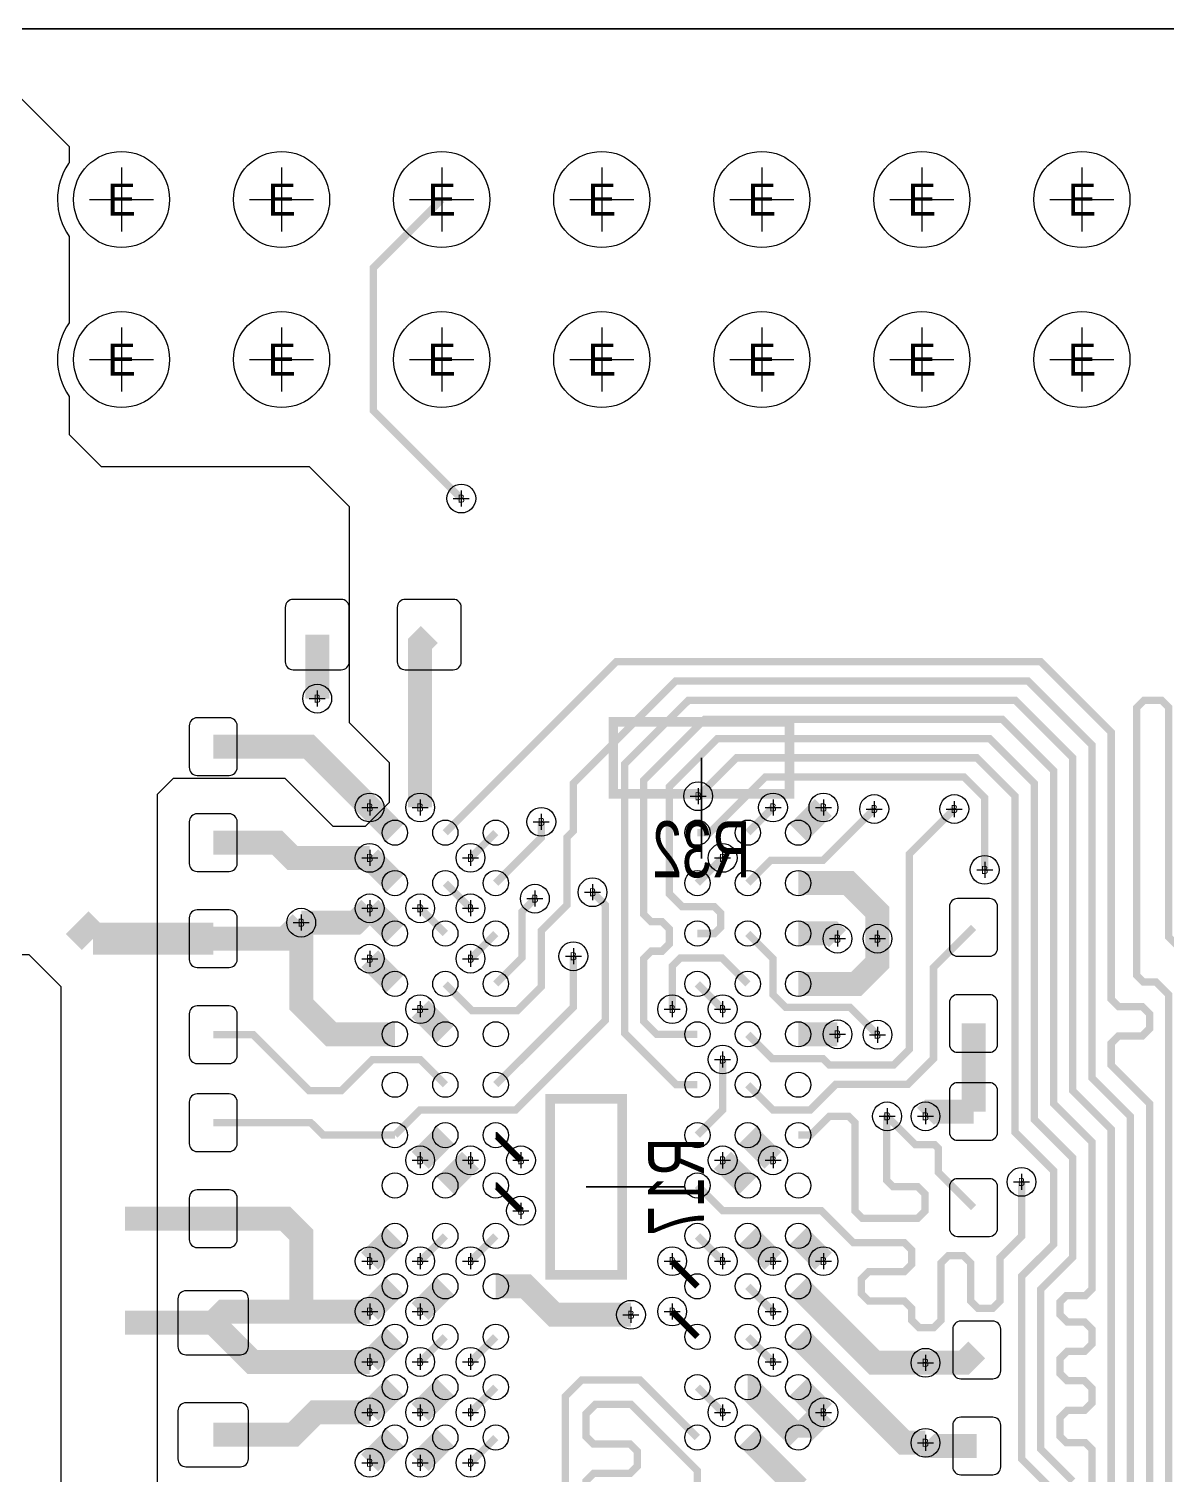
# Model space of a CAD drawing. Extents: x 9975 to 15325, y 4646 to 10805.
# Drawn here: x 11320 to 12031, y 6380 to 7283 of the extents above; entities that cross this region are included whole.
import ezdxf
from ezdxf.enums import TextEntityAlignment as Align

# ---------------------------------------------------------------- set-up
doc = ezdxf.new("R2010")
doc.units = 0
doc.layers.add('LX16-DDR', color=9, linetype='CONTINUOUS')

# ---------------------------------------------------------------- blocks, each defined once
blk = doc.blocks.new('FIGURE_CROSS')
for points in [[(0, 0.5), (0, -0.5)], [(-0.5, 0), (0.5, 0)]]:
    blk.add_lwpolyline(points)

msp = doc.modelspace()

# ---------------------------------------------------------------- linework, layer by layer
at = {"layer": 'LX16-DDR'}
for points in [[(10118.09, 4645.66), (13346.43, 4645.66, 0.414214), (13385.8, 4685.03), (13385.8, 7244.08, 0.414214), (13346.43, 7283.45), (10118.09, 7283.45, 0.414214), (10078.72, 7244.08), (10078.72, 4685.03, 0.414214)], [(10078.72, 7244.08, -0.414214), (10118.09, 7283.45), (13346.43, 7283.45, -0.414214), (13385.8, 7244.08), (13385.8, 4685.03, -0.414214), (13346.43, 4645.66), (10118.09, 4645.66, -0.414214), (10078.72, 4685.03)], [(10078.72, 4685.03), (10078.72, 7244.08, -0.414214), (10118.09, 7283.45), (13346.43, 7283.45, -0.414214), (13385.8, 7244.08), (13385.8, 4685.03, -0.414214), (13346.43, 4645.66), (10118.09, 4645.66, -0.414214)], [(11515, 6927), (11485, 6927, 0.414214), (11480, 6922), (11480, 6888, 0.414214), (11485, 6883), (11515, 6883, 0.414214), (11520, 6888), (11520, 6922, 0.414214)], [(11585, 6927), (11555, 6927, 0.414214), (11550, 6922), (11550, 6888, 0.414214), (11555, 6883), (11585, 6883, 0.414214), (11590, 6888), (11590, 6922, 0.414214)], [(11450, 6822), (11450, 6848, 0.414214), (11445, 6853), (11425, 6853, 0.414214), (11420, 6848), (11420, 6822, 0.414214), (11425, 6817), (11445, 6817, 0.414214)], [(11450, 6762), (11450, 6788, 0.414214), (11445, 6793), (11425, 6793, 0.414214), (11420, 6788), (11420, 6762, 0.414214), (11425, 6757), (11445, 6757, 0.414214)], [(11420, 6728), (11420, 6702, 0.414214), (11425, 6697), (11445, 6697, 0.414214), (11450, 6702), (11450, 6728, 0.414214), (11445, 6733), (11425, 6733, 0.414214)], [(11895, 6735), (11895, 6709, 0.414214), (11900, 6704), (11920, 6704, 0.414214), (11925, 6709), (11925, 6735, 0.414214), (11920, 6740), (11900, 6740, 0.414214)], [(11895, 6675), (11895, 6649, 0.414214), (11900, 6644), (11920, 6644, 0.414214), (11925, 6649), (11925, 6675, 0.414214), (11920, 6680), (11900, 6680, 0.414214)], [(11420, 6668), (11420, 6642, 0.414214), (11425, 6637), (11445, 6637, 0.414214), (11450, 6642), (11450, 6668, 0.414214), (11445, 6673), (11425, 6673, 0.414214)], [(11925, 6594), (11925, 6620, 0.414214), (11920, 6625), (11900, 6625, 0.414214), (11895, 6620), (11895, 6594, 0.414214), (11900, 6589), (11920, 6589, 0.414214)], [(11420, 6613), (11420, 6587, 0.414214), (11425, 6582), (11445, 6582, 0.414214), (11450, 6587), (11450, 6613, 0.414214), (11445, 6618), (11425, 6618, 0.414214)], [(11925, 6534), (11925, 6560, 0.414214), (11920, 6565), (11900, 6565, 0.414214), (11895, 6560), (11895, 6534, 0.414214), (11900, 6529), (11920, 6529, 0.414214)], [(11420, 6553), (11420, 6527, 0.414214), (11425, 6522), (11445, 6522, 0.414214), (11450, 6527), (11450, 6553, 0.414214), (11445, 6558), (11425, 6558, 0.414214)], [(11457, 6460), (11457, 6490, 0.414214), (11452, 6495), (11418, 6495, 0.414214), (11413, 6490), (11413, 6460, 0.414214), (11418, 6455), (11452, 6455, 0.414214)], [(11927, 6445), (11927, 6471, 0.414214), (11922, 6476), (11902, 6476, 0.414214), (11897, 6471), (11897, 6445, 0.414214), (11902, 6440), (11922, 6440, 0.414214)], [(11457, 6390), (11457, 6420, 0.414214), (11452, 6425), (11418, 6425, 0.414214), (11413, 6420), (11413, 6390, 0.414214), (11418, 6385), (11452, 6385, 0.414214)], [(11927, 6385), (11927, 6411, 0.414214), (11922, 6416), (11902, 6416, 0.414214), (11897, 6411), (11897, 6385, 0.414214), (11902, 6380), (11922, 6380, 0.414214)]]:
    msp.add_lwpolyline(points, format="xyb", close=True, dxfattribs=at)
msp.add_lwpolyline([(11311.56, 7243.44), (11345, 7210), (11345, 7199.88), (11344.65, 7199.37, 0.31213), (11345, 7153.84), (11345, 7099.88, 0.31637), (11345, 7053.84), (11345, 7030), (11365, 7010), (11495, 7010), (11520, 6985), (11520, 6850), (11545, 6825), (11545, 6800), (11530, 6785), (11510, 6785), (11480, 6815), (11410, 6815), (11400, 6805), (11400, 6230)], format="xyb", dxfattribs=at)
for points, const_width in [([(11590, 6990), (11535, 7045), (11535, 7134.12), (11577.74, 7176.86)], 4.6), ([(11500, 6905), (11500, 6865)], 15), ([(11564.29, 6796.96), (11564.29, 6899.29), (11570, 6905)], 15), ([(11580.03, 6781.22), (11686.81, 6888), (11952, 6888), (11996, 6844), (11996, 6677.2), (12000.6, 6672.6), (12015.4, 6672.6), (12020, 6668), (12020, 6658.8), (12015.4, 6654.2), (12000.6, 6654.2), (11996, 6649.6), (11996, 6636), (12020, 6612), (12020, 6344), (12064, 6300), (12064, 5976), (12145, 5895), (12145, 5860), (12125, 5840), (12110, 5840), (12090.91, 5820.91), (12080.91, 5820.91)], 4.6), ([(11580.03, 6686.73), (11596.76, 6670), (11625, 6670), (11640, 6685), (11640, 6720), (11656, 6736), (11656, 6778.29), (11660, 6782.29), (11660, 6812), (11724, 6876), (11944, 6876), (11984, 6836), (11984, 6628), (12008, 6604), (12008, 6336), (12052, 6292), (12052, 5960), (12100, 5912), (12100, 5850), (12089.37, 5839.37), (12067.37, 5839.37), (12048.91, 5820.91), (12041.54, 5820.91)], 4.6), ([(11737.51, 6623.74), (11724.26, 6623.74), (11692, 6656), (11692, 6824), (11732, 6864), (11936, 6864), (11972, 6828), (11972, 6620), (11996, 6596), (11996, 6328), (12040, 6284)], 4.6), ([(12120.28, 5820.91), (12125.91, 5820.91), (12156, 5851), (12156, 5904), (12076, 5984), (12076, 6308), (12032, 6352), (12032, 6680), (12024, 6688), (12016, 6688), (12012, 6692), (12012, 6859.4), (12016.6, 6864), (12027.4, 6864), (12032, 6859.4), (12032, 6716), (12040, 6708)], 4.6), ([(11984, 6320), (11984, 6396), (11980, 6400), (11968, 6400), (11964, 6404), (11964, 6415.73), (11968.6, 6420.33), (11979.4, 6420.33), (11984, 6424.93), (11984, 6434.13), (11979.4, 6438.73), (11968.6, 6438.73), (11964, 6443.33), (11964, 6452.53), (11968.6, 6457.13), (11979.4, 6457.13), (11984, 6461.73), (11984, 6470.93), (11979.4, 6475.53), (11968.6, 6475.53), (11964, 6480.13), (11964, 6488), (11968, 6492), (11980, 6492), (11984, 6496), (11984, 6588), (11960, 6612), (11960, 6820), (11928, 6852), (11742, 6852), (11704, 6814), (11704, 6730.18), (11708.6, 6725.58), (11715.4, 6725.58), (11720, 6720.98), (11720, 6711.78), (11715.4, 6707.18), (11708.6, 6707.18), (11704, 6702.58), (11704, 6663.24), (11712, 6655.24), (11737.51, 6655.24)], 4.6), ([(11532.78, 6796.97), (11494.75, 6835), (11435, 6835)], 15), ([(11972, 6376), (11952, 6396), (11952, 6496), (11972, 6516), (11972, 6578), (11948, 6602), (11948, 6812), (11920, 6840), (11750, 6840), (11720, 6810), (11720, 6743), (11728, 6735), (11748, 6735), (11752, 6731), (11752, 6722), (11748.23, 6718.23), (11737.51, 6718.23)], 4.6), ([(11960, 6370), (11940, 6390), (11940, 6504), (11960, 6524), (11960, 6570), (11936, 6594), (11936, 6804), (11912, 6828), (11762, 6828), (11738, 6804)], 4.6), ([(11740, 6828), (11740, 6765)], 1), ([(11917, 6758), (11917, 6803), (11904, 6816), (11780, 6816), (11745.22, 6781.22), (11737.51, 6781.22)], 4.6), ([(11548.53, 6781.22), (11532.78, 6796.97)], 15), ([(11800.5, 6781.22), (11816.25, 6796.97)], 15), ([(11769, 6781.22), (11784.74, 6796.96)], 4.6), ([(11898, 6796), (11870, 6768), (11870, 6646), (11860, 6636), (11820, 6636), (11816, 6640), (11784.24, 6640), (11769, 6655.24)], 4.6), ([(11848, 6796), (11816, 6764), (11783.28, 6764), (11769, 6749.72)], 4.6), ([(11611.52, 6749.72), (11640, 6778.2), (11640, 6788)], 4.6), ([(11532.79, 6765.46), (11484.54, 6765.46), (11475, 6775), (11435, 6775)], 15), ([(11611.52, 6781.22), (11595.78, 6765.48)], 4.6), ([(11548.53, 6749.72), (11532.79, 6765.46)], 15), ([(11737.51, 6749.72), (11753.25, 6765.46)], 4.6), ([(11580.03, 6749.72), (11595.77, 6733.98)], 4.6), ([(11800.5, 6749.72), (11831.98, 6749.72), (11850, 6731.7), (11850, 6715)], 15), ([(11490, 6725), (11523.82, 6725), (11532.79, 6733.97)], 15), ([(11548.53, 6718.23), (11532.79, 6733.97)], 15), ([(11672, 6744), (11680, 6736), (11680, 6663.98), (11624, 6607.98), (11564.27, 6607.98), (11548.53, 6592.24)], 4.6), ([(11636, 6740), (11628, 6732), (11628, 6703.21), (11611.52, 6686.73)], 4.6), ([(11350, 6725), (11360, 6715)], 20), ([(11435, 6715), (11480, 6715), (11490, 6725)], 15), ([(11490, 6725), (11490, 6674), (11508.76, 6655.24), (11548.53, 6655.24)], 15), ([(11580.03, 6718.23), (11564.29, 6733.97)], 4.6), ([(11360, 6715), (11435, 6715)], 20), ([(11910, 6722), (11885, 6697), (11885, 6640), (11869, 6624), (11824, 6624), (11808, 6608), (11784.74, 6608), (11769, 6623.74)], 4.6), ([(11800.5, 6718.23), (11821.77, 6718.23), (11825, 6715)], 15), ([(11611.52, 6718.23), (11595.78, 6702.49)], 4.6), ([(11850, 6655), (11833, 6672), (11792.74, 6672), (11784.74, 6680), (11784.74, 6702.49), (11769, 6718.23)], 4.6), ([(11850, 6715), (11850, 6700), (11836.73, 6686.73), (11800.5, 6686.73)], 15), ([(11548.53, 6686.73), (11532.79, 6702.47)], 15), ([(11611.52, 6623.74), (11660, 6672.22), (11660, 6704)], 4.6), ([(11769, 6686.73), (11752.73, 6703), (11727, 6703), (11721.76, 6697.76), (11721.76, 6670.98)], 4.6), ([(11737.51, 6686.73), (11753.26, 6670.98)], 4.6), ([(11580.03, 6655.24), (11564.29, 6670.98)], 15), ([(11910, 6662), (11910, 6607)], 15), ([(11800.5, 6655.24), (11825, 6655.24)], 15), ([(11435, 6655), (11460, 6655), (11495, 6620), (11515, 6620), (11534.48, 6639.48), (11564.29, 6639.48), (11580.03, 6623.74)], 4.6), ([(11737.51, 6592.24), (11753.26, 6607.99), (11753.26, 6639.48)], 4.6), ([(11856, 6604), (11855.76, 6603.76), (11855.76, 6564), (11859.76, 6560), (11875.16, 6560), (11879.76, 6555.4), (11879.76, 6544.84), (11875.16, 6540.24), (11840.6, 6540.24), (11836, 6544.84), (11836, 6600), (11832, 6604), (11820, 6604), (11808.24, 6592.24), (11800.5, 6592.24)], 4.6), ([(11856, 6604), (11873.67, 6586.33), (11885.67, 6586.33), (11888, 6584), (11888, 6569), (11910, 6547)], 4.6), ([(11910, 6607), (11883, 6607), (11880, 6604)], 15), ([(11548.53, 6592.24), (11503.76, 6592.24), (11496, 6600), (11435, 6600)], 4.6), ([(11580.03, 6592.24), (11564.29, 6576.5)], 15), ([(11769, 6592.24), (11784.74, 6576.5)], 15), ([(11611.52, 6592.24), (11611.53, 6592.24), (11627.27, 6576.5)], 4), ([(11580.03, 6560.75), (11595.77, 6576.49)], 15), ([(11769, 6560.75), (11753.26, 6576.49)], 15), ([(11611.52, 6560.75), (11611.53, 6560.75), (11627.27, 6545.01)], 4), ([(11668, 6560), (11730, 6560)], 1), ([(11940, 6563), (11940, 6529), (11926.56, 6515.56), (11926.56, 6488.6), (11921.96, 6484), (11912.76, 6484), (11908.16, 6488.6), (11908.16, 6512.4), (11903.56, 6517), (11894.36, 6517), (11889.76, 6512.4), (11889.76, 6476.6), (11885.16, 6472), (11875.96, 6472), (11871.36, 6476.6), (11871.36, 6483.96), (11866.76, 6488.56), (11844.6, 6488.56), (11840, 6493.16), (11840, 6502.36), (11844.6, 6506.96), (11866.76, 6506.96), (11871.36, 6511.56), (11871.36, 6520.4), (11866.76, 6525), (11835, 6525), (11815, 6545), (11753.26, 6545), (11737.51, 6560.75)], 4.6), ([(11435, 6540), (11380, 6540)], 15), ([(11435, 6540), (11480, 6540), (11490, 6530), (11490, 6482.02)], 15), ([(11548.53, 6529.25), (11532.79, 6513.51)], 15), ([(11769, 6529.25), (11784.74, 6513.51)], 15), ([(11800.5, 6529.25), (11816.24, 6513.51)], 15), ([(11580.03, 6529.25), (11564.29, 6513.51)], 4.6), ([(11611.52, 6529.25), (11595.78, 6513.51)], 4.6), ([(11737.51, 6529.25), (11753.25, 6513.51)], 4.6), ([(11737.51, 6497.76), (11721.77, 6513.5)], 4), ([(11548.53, 6497.76), (11532.79, 6482.02)], 15), ([(11580.03, 6497.76), (11564.29, 6482.02)], 15), ([(11696, 6480), (11648, 6480), (11630.24, 6497.76), (11611.52, 6497.76)], 15), ([(11769, 6497.76), (11784.74, 6482.02)], 4.6), ([(11800.5, 6497.76), (11848.26, 6450), (11880, 6450)], 15), ([(11490, 6482.02), (11442.02, 6482.02), (11435, 6475)], 15), ([(11532.79, 6482.02), (11490, 6482.02)], 15), ([(11435, 6475), (11380, 6475)], 15), ([(11532.78, 6450.51), (11459.49, 6450.51), (11435, 6475)], 15), ([(11737.51, 6466.26), (11721.77, 6482)], 4), ([(11548.53, 6466.26), (11532.78, 6450.51)], 15), ([(11880, 6400), (11866.76, 6400), (11800.5, 6466.26)], 15), ([(11580.03, 6466.26), (11564.29, 6450.52)], 4.6), ([(11611.52, 6466.26), (11595.78, 6450.52)], 4.6), ([(11769, 6466.26), (11784.74, 6450.52)], 4.6), ([(11880, 6450), (11904, 6450), (11912, 6458)], 15), ([(11548.53, 6434.76), (11532.79, 6419.02)], 15), ([(11580.03, 6434.76), (11564.29, 6419.02)], 15), ([(11611.52, 6434.76), (11595.78, 6419.02)], 4.6), ([(11655, 6170), (11655, 6429), (11665.27, 6439.27), (11701.51, 6439.27), (11737.51, 6403.27)], 4.6), ([(11737.51, 6434.76), (11753.25, 6419.02)], 4.6), ([(11769, 6434.76), (11769.01, 6434.76), (11800.5, 6403.27)], 15), ([(11800.5, 6434.76), (11816.24, 6419.02)], 15), ([(11532.79, 6419.02), (11499.02, 6419.02), (11485, 6405), (11435, 6405)], 15), ([(11695, 6180), (11668, 6207), (11668, 6339.42), (11672.6, 6344.02), (11695.4, 6344.02), (11700, 6348.62), (11700, 6357.82), (11695.4, 6362.42), (11672.6, 6362.42), (11668, 6367.02), (11668, 6376.22), (11672.6, 6380.82), (11695.4, 6380.82), (11700, 6385.42), (11700, 6394.62), (11695.4, 6399.22), (11672.6, 6399.22), (11668, 6403.82), (11668, 6418.17), (11673.83, 6424), (11696, 6424), (11737.51, 6382.49), (11737.51, 6371.77)], 4.6), ([(11800.5, 6403.27), (11800.5, 6403.28), (11816.24, 6419.02)], 15), ([(11548.53, 6403.27), (11532.79, 6387.53)], 15), ([(11580.03, 6403.27), (11564.29, 6387.53)], 15), ([(11769, 6403.27), (11800.5, 6371.77)], 15), ([(11880, 6400), (11882, 6398), (11912, 6398)], 15), ([(11611.52, 6403.27), (11595.78, 6387.53)], 4.6)]:
    msp.add_lwpolyline(points, dxfattribs=dict(at, const_width=const_width))
at = {"layer": 'LX16-DDR', "const_width": 6}
for points in [[(11795, 6850.5), (11795, 6805.5), (11685, 6805.5), (11685, 6850.5)], [(11645.5, 6615), (11690.5, 6615), (11690.5, 6505), (11645.5, 6505)]]:
    msp.add_lwpolyline(points, close=True, dxfattribs=at)
at = {"layer": 'LX16-DDR'}
msp.add_lwpolyline([(11180, 6080), (11330, 6080), (11340, 6090), (11340, 6685), (11320, 6705), (11155, 6705)], dxfattribs=at)
for centre, radius in [((11377.74, 7176.86), 30), ((11477.74, 7176.86), 30), ((11577.74, 7176.86), 30), ((11677.74, 7176.86), 30), ((11777.74, 7176.86), 30), ((11877.74, 7176.86), 30), ((11977.74, 7176.86), 30), ((11377.74, 7076.86), 30), ((11477.74, 7076.86), 30), ((11577.74, 7076.86), 30), ((11677.74, 7076.86), 30), ((11777.74, 7076.86), 30), ((11877.74, 7076.86), 30), ((11977.74, 7076.86), 30), ((11590, 6990), 9), ((11500, 6865), 9), ((11532.78, 6796.97), 9), ((11564.29, 6796.96), 9), ((11738, 6804), 9), ((11784.74, 6796.96), 9), ((11816.25, 6796.97), 9), ((11848, 6796), 9), ((11898, 6796), 9), ((11640, 6788), 9), ((11548.53, 6781.22), 7.88), ((11580.03, 6781.22), 7.88), ((11611.52, 6781.22), 7.88), ((11737.51, 6781.22), 7.88), ((11769, 6781.22), 7.88), ((11800.5, 6781.22), 7.88), ((11532.79, 6765.46), 9), ((11595.78, 6765.48), 9), ((11753.25, 6765.46), 9), ((11917, 6758), 9), ((11548.53, 6749.72), 7.88), ((11580.03, 6749.72), 7.88), ((11611.52, 6749.72), 7.88), ((11672, 6744), 9), ((11737.51, 6749.72), 7.88), ((11769, 6749.72), 7.88), ((11800.5, 6749.72), 7.88), ((11532.79, 6733.97), 9), ((11564.29, 6733.97), 9), ((11595.77, 6733.98), 9), ((11636, 6740), 9), ((11490, 6725), 9), ((11548.53, 6718.23), 7.88), ((11580.03, 6718.23), 7.88), ((11611.52, 6718.23), 7.88), ((11737.51, 6718.23), 7.88), ((11769, 6718.23), 7.88), ((11800.5, 6718.23), 7.88), ((11825, 6715), 9), ((11850, 6715), 9), ((11532.79, 6702.47), 9), ((11595.78, 6702.49), 9), ((11660, 6704), 9), ((11548.53, 6686.73), 7.88), ((11580.03, 6686.73), 7.88), ((11611.52, 6686.73), 7.88), ((11737.51, 6686.73), 7.88), ((11769, 6686.73), 7.88), ((11800.5, 6686.73), 7.88), ((11564.29, 6670.98), 9), ((11721.76, 6670.98), 9), ((11753.26, 6670.98), 9), ((11548.53, 6655.24), 7.88), ((11580.03, 6655.24), 7.88), ((11611.52, 6655.24), 7.88), ((11737.51, 6655.24), 7.88), ((11769, 6655.24), 7.88), ((11800.5, 6655.24), 7.88), ((11825, 6655.24), 9), ((11850, 6655), 9), ((11753.26, 6639.48), 9), ((11548.53, 6623.74), 7.88), ((11580.03, 6623.74), 7.88), ((11611.52, 6623.74), 7.88), ((11737.51, 6623.74), 7.88), ((11769, 6623.74), 7.88), ((11800.5, 6623.74), 7.88), ((11856, 6604), 9), ((11880, 6604), 9), ((11548.53, 6592.24), 7.88), ((11580.03, 6592.24), 7.88), ((11611.52, 6592.24), 7.88), ((11737.51, 6592.24), 7.88), ((11769, 6592.24), 7.88), ((11800.5, 6592.24), 7.88), ((11564.29, 6576.5), 9), ((11595.77, 6576.49), 9), ((11627.27, 6576.5), 9), ((11753.26, 6576.49), 9), ((11784.74, 6576.5), 9), ((11940, 6563), 9), ((11548.53, 6560.75), 7.88), ((11580.03, 6560.75), 7.88), ((11611.52, 6560.75), 7.88), ((11737.51, 6560.75), 7.88), ((11769, 6560.75), 7.88), ((11800.5, 6560.75), 7.88), ((11627.27, 6545.01), 9), ((11548.53, 6529.25), 7.88), ((11580.03, 6529.25), 7.88), ((11611.52, 6529.25), 7.88), ((11737.51, 6529.25), 7.88), ((11769, 6529.25), 7.88), ((11800.5, 6529.25), 7.88), ((11532.79, 6513.51), 9), ((11564.29, 6513.51), 9), ((11595.78, 6513.51), 9), ((11721.77, 6513.5), 9), ((11753.25, 6513.51), 9), ((11784.74, 6513.51), 9), ((11816.24, 6513.51), 9), ((11548.53, 6497.76), 7.88), ((11580.03, 6497.76), 7.88), ((11611.52, 6497.76), 7.88), ((11737.51, 6497.76), 7.88), ((11769, 6497.76), 7.88), ((11800.5, 6497.76), 7.88), ((11532.79, 6482.02), 9), ((11564.29, 6482.02), 9), ((11696, 6480), 9), ((11721.77, 6482), 9), ((11784.74, 6482.02), 9), ((11548.53, 6466.26), 7.88), ((11580.03, 6466.26), 7.88), ((11611.52, 6466.26), 7.88), ((11737.51, 6466.26), 7.88), ((11769, 6466.26), 7.88), ((11800.5, 6466.26), 7.88), ((11532.78, 6450.51), 9), ((11564.29, 6450.52), 9), ((11595.78, 6450.52), 9), ((11784.74, 6450.52), 9), ((11880, 6450), 9), ((11548.53, 6434.76), 7.88), ((11580.03, 6434.76), 7.88), ((11611.52, 6434.76), 7.88), ((11737.51, 6434.76), 7.88), ((11769, 6434.76), 7.88), ((11800.5, 6434.76), 7.88), ((11532.79, 6419.02), 9), ((11564.29, 6419.02), 9), ((11595.78, 6419.02), 9), ((11753.25, 6419.02), 9), ((11816.24, 6419.02), 9), ((11548.53, 6403.27), 7.88), ((11580.03, 6403.27), 7.88), ((11611.52, 6403.27), 7.88), ((11737.51, 6403.27), 7.88), ((11769, 6403.27), 7.88), ((11800.5, 6403.27), 7.88), ((11880, 6400), 9), ((11532.79, 6387.53), 9), ((11564.29, 6387.53), 9), ((11595.78, 6387.53), 9)]:
    msp.add_circle(centre, radius, dxfattribs=at)

# ---------------------------------------------------------------- block references
for p, xscale, yscale in [((11377.74, 7176.86), 40, 40), ((11477.74, 7176.86), 40, 40), ((11577.74, 7176.86), 40, 40), ((11677.74, 7176.86), 40, 40), ((11777.74, 7176.86), 40, 40), ((11877.74, 7176.86), 40, 40), ((11977.74, 7176.86), 40, 40), ((11377.74, 7076.86), 40, 40), ((11477.74, 7076.86), 40, 40), ((11577.74, 7076.86), 40, 40), ((11677.74, 7076.86), 40, 40), ((11777.74, 7076.86), 40, 40), ((11877.74, 7076.86), 40, 40), ((11977.74, 7076.86), 40, 40), ((11590, 6990), 10, 10), ((11500, 6865), 10, 10), ((11738, 6804), 10, 10), ((11532.78, 6796.97), 10, 10), ((11564.29, 6796.96), 10, 10), ((11784.74, 6796.96), 10, 10), ((11816.25, 6796.97), 10, 10), ((11848, 6796), 10, 10), ((11898, 6796), 10, 10), ((11640, 6788), 10, 10), ((11532.79, 6765.46), 10, 10), ((11595.78, 6765.48), 10, 10), ((11753.25, 6765.46), 10, 10), ((11917, 6758), 10, 10), ((11636, 6740), 10, 10), ((11672, 6744), 10, 10), ((11532.79, 6733.97), 10, 10), ((11564.29, 6733.97), 10, 10), ((11595.77, 6733.98), 10, 10), ((11490, 6725), 10, 10), ((11825, 6715), 10, 10), ((11850, 6715), 10, 10), ((11532.79, 6702.47), 10, 10), ((11595.78, 6702.49), 10, 10), ((11660, 6704), 10, 10), ((11564.29, 6670.98), 10, 10), ((11721.76, 6670.98), 10, 10), ((11753.26, 6670.98), 10, 10), ((11825, 6655.24), 10, 10), ((11850, 6655), 10, 10), ((11753.26, 6639.48), 10, 10), ((11856, 6604), 10, 10), ((11880, 6604), 10, 10), ((11564.29, 6576.5), 10, 10), ((11595.77, 6576.49), 10, 10), ((11627.27, 6576.5), 10, 10), ((11753.26, 6576.49), 10, 10), ((11784.74, 6576.5), 10, 10), ((11940, 6563), 10, 10), ((11627.27, 6545.01), 10, 10), ((11532.79, 6513.51), 10, 10), ((11564.29, 6513.51), 10, 10), ((11595.78, 6513.51), 10, 10), ((11721.77, 6513.5), 10, 10), ((11753.25, 6513.51), 10, 10), ((11784.74, 6513.51), 10, 10), ((11816.24, 6513.51), 10, 10), ((11532.79, 6482.02), 10, 10), ((11564.29, 6482.02), 10, 10), ((11696, 6480), 10, 10), ((11721.77, 6482), 10, 10), ((11784.74, 6482.02), 10, 10), ((11532.78, 6450.51), 10, 10), ((11564.29, 6450.52), 10, 10), ((11595.78, 6450.52), 10, 10), ((11784.74, 6450.52), 10, 10), ((11880, 6450), 10, 10), ((11532.79, 6419.02), 10, 10), ((11564.29, 6419.02), 10, 10), ((11595.78, 6419.02), 10, 10), ((11753.25, 6419.02), 10, 10), ((11816.24, 6419.02), 10, 10), ((11880, 6400), 10, 10), ((11532.79, 6387.53), 10, 10), ((11564.29, 6387.53), 10, 10), ((11595.78, 6387.53), 10, 10)]:
    msp.add_blockref('FIGURE_CROSS', p, dxfattribs=dict(at, xscale=xscale, yscale=yscale))

# ---------------------------------------------------------------- texts
for s, height, p in [('E', 20, (11377.74, 7176.86)), ('E', 20, (11477.74, 7176.86)), ('E', 20, (11577.74, 7176.86)), ('E', 20, (11677.74, 7176.86)), ('E', 20, (11777.74, 7176.86)), ('E', 20, (11877.74, 7176.86)), ('E', 20, (11977.74, 7176.86)), ('E', 20, (11377.74, 7076.86)), ('E', 20, (11477.74, 7076.86)), ('E', 20, (11577.74, 7076.86)), ('E', 20, (11677.74, 7076.86)), ('E', 20, (11777.74, 7076.86)), ('E', 20, (11877.74, 7076.86)), ('E', 20, (11977.74, 7076.86)), ('B', 5, (11590, 6990)), ('B', 5, (11500, 6865)), ('B', 5, (11738, 6804)), ('B', 5, (11532.78, 6796.97)), ('B', 5, (11564.29, 6796.96)), ('B', 5, (11784.74, 6796.96)), ('B', 5, (11816.25, 6796.97)), ('B', 5, (11848, 6796)), ('B', 5, (11898, 6796)), ('B', 5, (11640, 6788)), ('B', 5, (11532.79, 6765.46)), ('B', 5, (11595.78, 6765.48)), ('B', 5, (11753.25, 6765.46)), ('B', 5, (11917, 6758)), ('B', 5, (11636, 6740)), ('B', 5, (11672, 6744)), ('B', 5, (11532.79, 6733.97)), ('B', 5, (11564.29, 6733.97)), ('B', 5, (11595.77, 6733.98)), ('B', 5, (11490, 6725)), ('B', 5, (11825, 6715)), ('B', 5, (11850, 6715)), ('B', 5, (11532.79, 6702.47)), ('B', 5, (11595.78, 6702.49)), ('B', 5, (11660, 6704)), ('B', 5, (11564.29, 6670.98)), ('B', 5, (11721.76, 6670.98)), ('B', 5, (11753.26, 6670.98)), ('B', 5, (11825, 6655.24)), ('B', 5, (11850, 6655)), ('B', 5, (11753.26, 6639.48)), ('B', 5, (11856, 6604)), ('B', 5, (11880, 6604)), ('B', 5, (11564.29, 6576.5)), ('B', 5, (11595.77, 6576.49)), ('B', 5, (11627.27, 6576.5)), ('B', 5, (11753.26, 6576.49)), ('B', 5, (11784.74, 6576.5)), ('B', 5, (11940, 6563)), ('B', 5, (11627.27, 6545.01)), ('B', 5, (11532.79, 6513.51)), ('B', 5, (11564.29, 6513.51)), ('B', 5, (11595.78, 6513.51)), ('B', 5, (11721.77, 6513.5)), ('B', 5, (11753.25, 6513.51)), ('B', 5, (11784.74, 6513.51)), ('B', 5, (11816.24, 6513.51)), ('B', 5, (11532.79, 6482.02)), ('B', 5, (11564.29, 6482.02)), ('B', 5, (11696, 6480)), ('B', 5, (11721.77, 6482)), ('B', 5, (11784.74, 6482.02)), ('B', 5, (11532.78, 6450.51)), ('B', 5, (11564.29, 6450.52)), ('B', 5, (11595.78, 6450.52)), ('B', 5, (11784.74, 6450.52)), ('B', 5, (11880, 6450)), ('B', 5, (11532.79, 6419.02)), ('B', 5, (11564.29, 6419.02)), ('B', 5, (11595.78, 6419.02)), ('B', 5, (11753.25, 6419.02)), ('B', 5, (11816.24, 6419.02)), ('B', 5, (11880, 6400)), ('B', 5, (11532.79, 6387.53)), ('B', 5, (11564.29, 6387.53)), ('B', 5, (11595.78, 6387.53))]:
    msp.add_text(s, height=height, dxfattribs=at).set_placement(p, align=Align.MIDDLE_CENTER)
at = {"layer": 'LX16-DDR', "text_generation_flag": 2, "width": 0.714286}
msp.add_text('R32', height=35, dxfattribs=at).set_placement((11740, 6753.33), align=Align.CENTER)
msp.add_text('R17', height=35, rotation=90, dxfattribs=at).set_placement((11741.67, 6560), align=Align.CENTER)

doc.saveas('drawing.dxf')
